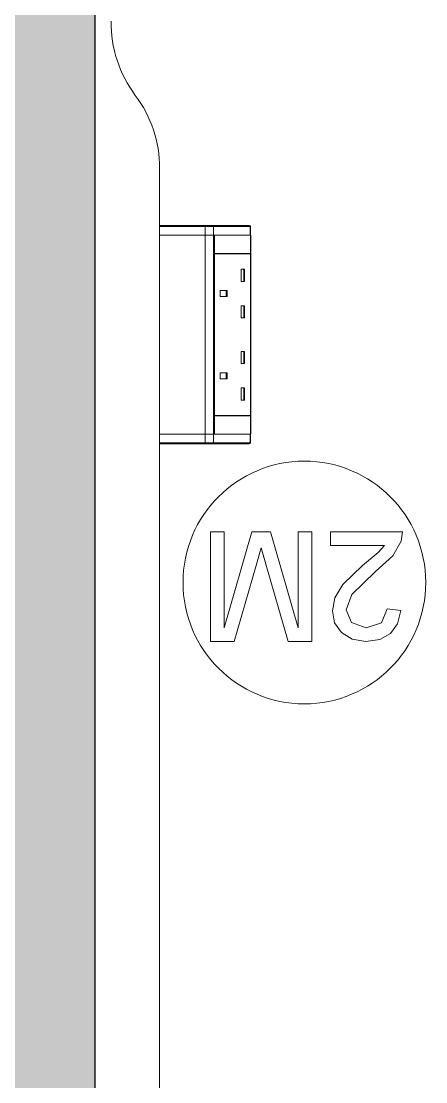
# Model space of a CAD drawing. Header units: millimetres. Extents: x 155927 to 326028, y -36033 to 97293.
# Drawn here: x 166390 to 166723, y 21182 to 22056 of the extents above; entities that cross this region are included whole.
import ezdxf

# ---------------------------------------------------------------- set-up
doc = ezdxf.new("R2010")
doc.units = ezdxf.units.MM
doc.header["$MEASUREMENT"] = 0
for name, color, linetype, lineweight in [('A-WALL', 7, 'CONTINUOUS', 9), ('A-WALL-PATT', 7, 'CONTINUOUS', 9), ('I-FURN', 8, 'CONTINUOUS', 9)]:
    doc.layers.add(name, color=color, linetype=linetype, lineweight=lineweight)

msp = doc.modelspace()

# ---------------------------------------------------------------- hatches: boundary and pattern name
at = {"layer": 'A-WALL-PATT'}
msp.add_hatch(color=256, dxfattribs=at).paths.add_polyline_path([(166450.83, 20657.61), (166450.83, 24155.61), (166328.83, 24155.61), (166328.83, 20657.61)], flags=0)

# ---------------------------------------------------------------- linework, layer by layer
at = {"layer": 'A-WALL', "lineweight": 30}
msp.add_line((166450.83, 20657.61), (166450.83, 24155.61), dxfattribs=at)
at = {"layer": 'I-FURN'}
for p, q in [((166503.83, 21935.39), (166503.83, 21887.21)), ((166503.83, 21887.21), (166503.83, 21935.39)), ((166504.83, 21888.21), (166504.82, 21888.21)), ((166541.85, 21888.21), (166504.83, 21888.21)), ((166504.83, 21888.21), (166508.82, 21888.21)), ((166508.82, 21887.21), (166508.82, 21888.21)), ((166508.82, 21888.21), (166547.39, 21888.21)), ((166547.39, 21888.21), (166541.85, 21888.21)), ((166577.67, 21888.21), (166547.39, 21888.21)), ((166577.67, 21888.21), (166547.39, 21888.21)), ((166578.3, 21887.99), (166578.33, 21887.96)), ((166503.82, 21887.21), (166503.82, 21880.21)), ((166503.82, 21880.09), (166503.82, 21716.19)), ((166503.83, 21887.21), (166541.29, 21887.21)), ((166503.83, 21887.21), (166503.83, 21880.21)), ((166503.83, 21880.21), (166541.29, 21880.21)), ((166503.83, 21716.19), (166503.83, 21880.09)), ((166541.29, 21880.09), (166503.83, 21880.09)), ((166541.29, 21887.21), (166548.21, 21887.21)), ((166541.29, 21887.21), (166541.29, 21880.21)), ((166541.29, 21880.21), (166548.21, 21880.21)), ((166541.29, 21716.19), (166541.29, 21880.09)), ((166548.21, 21880.09), (166541.29, 21880.09)), ((166549.04, 21880.15), (166546.59, 21880.15)), ((166548.21, 21887.21), (166578.49, 21887.21)), ((166548.21, 21887.21), (166548.21, 21880.21)), ((166548.21, 21880.21), (166578.49, 21880.21)), ((166548.21, 21716.19), (166548.21, 21880.09)), ((166548.21, 21880.09), (166548.84, 21880.09)), ((166548.84, 21880.09), (166548.84, 21865.15)), ((166549.04, 21865.15), (166549.04, 21880.15)), ((166549.04, 21880.15), (166578.87, 21880.15)), ((166578.49, 21887.21), (166578.67, 21887.21)), ((166578.49, 21887.21), (166578.49, 21880.21)), ((166578.49, 21880.21), (166578.67, 21880.21)), ((166578.67, 21880.21), (166578.67, 21887.21)), ((166578.67, 21880.21), (166578.67, 21887.21)), ((166578.67, 21880.21), (166578.67, 21887.21)), ((166578.67, 21716.19), (166578.67, 21880.09)), ((166578.87, 21880.15), (166578.87, 21865.15)), ((166548.84, 21864.65), (166548.84, 21731.65)), ((166578.87, 21865.15), (166549.04, 21865.15)), ((166549.04, 21731.65), (166549.04, 21864.65)), ((166578.87, 21864.65), (166549.04, 21864.65)), ((166578.49, 21865.15), (166578.49, 21864.65)), ((166578.87, 21864.65), (166578.87, 21731.65)), ((166573.84, 21852.04), (166570.98, 21852.04)), ((166570.98, 21842.04), (166570.98, 21852.04)), ((166573.1, 21842.04), (166573.1, 21852.04)), ((166573.84, 21842.04), (166573.84, 21852.04)), ((166573.84, 21842.04), (166570.98, 21842.04)), ((166559.5, 21834.54), (166553.77, 21834.54)), ((166553.77, 21829.54), (166553.77, 21834.54)), ((166559.5, 21829.54), (166553.77, 21829.54)), ((166558.77, 21829.54), (166558.77, 21834.54)), ((166559.5, 21829.54), (166559.5, 21834.54)), ((166573.84, 21822.04), (166570.98, 21822.04)), ((166570.98, 21812.04), (166570.98, 21822.04)), ((166573.1, 21812.04), (166573.1, 21822.04)), ((166573.84, 21812.04), (166573.84, 21822.04)), ((166573.84, 21812.04), (166570.98, 21812.04)), ((166573.84, 21784.26), (166570.98, 21784.26)), ((166570.98, 21774.26), (166570.98, 21784.26)), ((166573.1, 21774.26), (166573.1, 21784.26)), ((166573.84, 21774.26), (166573.84, 21784.26)), ((166553.77, 21766.76), (166553.77, 21761.76)), ((166559.5, 21766.76), (166553.77, 21766.76)), ((166558.77, 21761.76), (166558.77, 21766.76)), ((166559.5, 21761.76), (166559.5, 21766.76)), ((166573.84, 21774.26), (166570.98, 21774.26)), ((166553.77, 21761.76), (166559.5, 21761.76)), ((166573.84, 21754.26), (166570.98, 21754.26)), ((166570.98, 21744.26), (166570.98, 21754.26)), ((166573.1, 21744.26), (166573.1, 21754.26)), ((166573.84, 21744.26), (166573.84, 21754.26)), ((166573.84, 21744.26), (166570.98, 21744.26)), ((166548.84, 21731.15), (166548.84, 21716.19)), ((166578.87, 21731.65), (166549.04, 21731.65)), ((166549.04, 21716.15), (166549.04, 21731.15)), ((166549.04, 21731.15), (166578.87, 21731.15)), ((166578.49, 21731.65), (166578.49, 21731.15)), ((166578.87, 21731.15), (166578.87, 21716.15)), ((166503.82, 21716.09), (166503.82, 21709.09)), ((166503.83, 21716.19), (166541.29, 21716.19)), ((166503.83, 21709.09), (166503.83, 21716.09)), ((166541.29, 21716.09), (166503.83, 21716.09)), ((166541.29, 21716.19), (166548.21, 21716.19)), ((166541.29, 21709.09), (166541.29, 21716.09)), ((166548.21, 21716.09), (166541.29, 21716.09)), ((166548.84, 21716.19), (166548.21, 21716.19)), ((166548.21, 21709.09), (166548.21, 21716.09)), ((166578.49, 21716.09), (166548.21, 21716.09)), ((166578.87, 21716.15), (166549.04, 21716.15)), ((166578.49, 21709.09), (166578.49, 21716.09)), ((166578.67, 21716.09), (166578.49, 21716.09)), ((166578.67, 21709.09), (166578.67, 21716.09)), ((166578.67, 21709.09), (166578.67, 21716.09)), ((166578.67, 21716.09), (166578.67, 21709.09)), ((166503.83, 21709.09), (166503.83, 21025.39)), ((166503.83, 21025.39), (166503.83, 21709.09)), ((166541.29, 21709.09), (166503.83, 21709.09)), ((166508.82, 21708.09), (166504.83, 21708.09)), ((166504.83, 21708.09), (166541.85, 21708.09)), ((166508.82, 21708.09), (166508.82, 21709.09)), ((166547.39, 21708.09), (166508.82, 21708.09)), ((166548.21, 21709.09), (166541.29, 21709.09)), ((166541.85, 21708.09), (166547.39, 21708.09)), ((166547.39, 21708.09), (166577.67, 21708.09)), ((166547.39, 21708.09), (166577.67, 21708.09)), ((166578.49, 21709.09), (166548.21, 21709.09)), ((166578.34, 21708.35), (166578.31, 21708.32)), ((166578.67, 21709.09), (166578.49, 21709.09)), ((166557.14, 21635.76), (166545.84, 21635.76)), ((166545.84, 21635.76), (166545.84, 21545.35)), ((166579.86, 21635.76), (166557.14, 21556.65)), ((166557.14, 21556.65), (166557.14, 21635.76)), ((166595.18, 21635.76), (166579.86, 21635.76)), ((166617.89, 21556.65), (166595.18, 21635.76)), ((166629.19, 21635.76), (166617.89, 21635.76)), ((166617.89, 21635.76), (166617.89, 21556.65)), ((166629.19, 21545.35), (166629.19, 21635.76)), ((166704.06, 21635.76), (166644.73, 21635.76)), ((166644.73, 21635.76), (166644.73, 21624.46)), ((166702.85, 21627.97), (166704.06, 21635.76)), ((166695.98, 21615.97), (166702.85, 21627.97)), ((166583.48, 21607.97), (166587.52, 21622.38)), ((166587.52, 21622.38), (166591.25, 21609.07)), ((166644.73, 21624.46), (166689.12, 21624.46)), ((166684.02, 21618.71), (166671.02, 21607.84)), ((166689.12, 21624.46), (166684.02, 21618.71)), ((166591.25, 21609.07), (166609.74, 21545.35)), ((166681.83, 21602.87), (166695.98, 21615.97)), ((166565.29, 21545.35), (166583.48, 21607.97)), ((166671.02, 21607.84), (166654.83, 21592.35)), ((166662.32, 21584.04), (166681.83, 21602.87)), ((166654.83, 21592.35), (166648.15, 21581.27)), ((166657.44, 21571.24), (166662.32, 21584.04)), ((166648.15, 21581.27), (166646.14, 21570.56)), ((166646.14, 21570.56), (166648, 21560.7)), ((166662.05, 21560.88), (166657.44, 21571.24)), ((166691.35, 21572.19), (166686.59, 21560.78)), ((166702.65, 21570.78), (166691.35, 21572.19)), ((166699.91, 21559.84), (166702.65, 21570.78)), ((166648, 21560.7), (166653.59, 21552.59)), ((166674.06, 21556.65), (166662.05, 21560.88)), ((166686.59, 21560.78), (166674.06, 21556.65)), ((166693.99, 21551.86), (166699.91, 21559.84)), ((166653.59, 21552.59), (166662.37, 21547.16)), ((166662.37, 21547.16), (166673.82, 21545.35)), ((166685.19, 21546.98), (166693.99, 21551.86)), ((166545.84, 21545.35), (166565.29, 21545.35)), ((166609.74, 21545.35), (166629.19, 21545.35)), ((166673.82, 21545.35), (166685.19, 21546.98))]:
    msp.add_line(p, q, dxfattribs=at)
at = {"layer": 'I-FURN', "flags": 128}
for points in [[(166503.82, 21887.21), (166503.82, 21887.25), (166503.83, 21887.29), (166503.83, 21887.33), (166503.84, 21887.37), (166503.84, 21887.41), (166503.85, 21887.45), (166503.86, 21887.49), (166503.87, 21887.53), (166503.89, 21887.57), (166503.9, 21887.6), (166503.92, 21887.64), (166503.94, 21887.67), (166503.95, 21887.71), (166503.98, 21887.74), (166504, 21887.78), (166504.02, 21887.81), (166504.04, 21887.84), (166504.07, 21887.87), (166504.1, 21887.9), (166504.13, 21887.93), (166504.15, 21887.96), (166504.19, 21887.98), (166504.22, 21888.01), (166504.25, 21888.03), (166504.28, 21888.05), (166504.32, 21888.08), (166504.35, 21888.09), (166504.39, 21888.11), (166504.42, 21888.13), (166504.46, 21888.14), (166504.5, 21888.16), (166504.54, 21888.17), (166504.57, 21888.18), (166504.61, 21888.19), (166504.65, 21888.2), (166504.69, 21888.2), (166504.73, 21888.21), (166504.77, 21888.21), (166504.81, 21888.21), (166504.82, 21888.21)], [(166504.82, 21888.21), (166504.83, 21888.21), (166504.84, 21888.21), (166504.85, 21888.21), (166504.87, 21888.21), (166504.9, 21888.21), (166504.94, 21888.21), (166504.98, 21888.21), (166505.03, 21888.21), (166505.08, 21888.21), (166505.14, 21888.21), (166505.2, 21888.21), (166505.27, 21888.21), (166505.35, 21888.21), (166505.43, 21888.21), (166505.52, 21888.21), (166505.61, 21888.21), (166505.71, 21888.21), (166505.82, 21888.21), (166505.92, 21888.21), (166506.04, 21888.21), (166506.15, 21888.21), (166506.27, 21888.21), (166506.4, 21888.21), (166506.53, 21888.21), (166506.66, 21888.21), (166506.8, 21888.21), (166506.94, 21888.21), (166507.08, 21888.21), (166507.23, 21888.21), (166507.37, 21888.21), (166507.52, 21888.21), (166507.68, 21888.21), (166507.83, 21888.21), (166507.99, 21888.21), (166508.14, 21888.21), (166508.3, 21888.21), (166508.46, 21888.21), (166508.62, 21888.21), (166508.78, 21888.21), (166508.82, 21888.21)], [(166541.85, 21888.21), (166539.07, 21888.21), (166536.37, 21888.21), (166533.76, 21888.21), (166531.24, 21888.21), (166528.81, 21888.21), (166526.48, 21888.21), (166524.25, 21888.21), (166522.13, 21888.21), (166520.11, 21888.21), (166518.21, 21888.21), (166516.42, 21888.21), (166514.75, 21888.21), (166513.2, 21888.21), (166511.77, 21888.21), (166510.47, 21888.21), (166509.3, 21888.21), (166508.25, 21888.21), (166507.34, 21888.21), (166506.56, 21888.21), (166505.91, 21888.21), (166505.4, 21888.21), (166505.02, 21888.21), (166504.83, 21888.21)], [(166547.39, 21888.21), (166547.3, 21888.21), (166547.2, 21888.21), (166547.09, 21888.21), (166546.98, 21888.21), (166546.87, 21888.21), (166546.75, 21888.21), (166546.63, 21888.21), (166546.5, 21888.21), (166546.37, 21888.21), (166546.24, 21888.21), (166546.1, 21888.21), (166545.96, 21888.21), (166545.82, 21888.21), (166545.67, 21888.21), (166545.52, 21888.21), (166545.37, 21888.21), (166545.22, 21888.21), (166545.06, 21888.21), (166544.91, 21888.21), (166544.75, 21888.21), (166544.59, 21888.21), (166544.43, 21888.21), (166544.27, 21888.21), (166544.11, 21888.21), (166543.95, 21888.21), (166543.79, 21888.21), (166543.63, 21888.21), (166543.48, 21888.21), (166543.32, 21888.21), (166543.16, 21888.21), (166543.01, 21888.21), (166542.85, 21888.21), (166542.7, 21888.21), (166542.56, 21888.21), (166542.41, 21888.21), (166542.27, 21888.21), (166542.13, 21888.21), (166541.99, 21888.21), (166541.85, 21888.21)], [(166578.53, 21887.72), (166578.55, 21887.68), (166578.57, 21887.65), (166578.59, 21887.61), (166578.6, 21887.58), (166578.61, 21887.54), (166578.63, 21887.5), (166578.64, 21887.46), (166578.65, 21887.42), (166578.65, 21887.38), (166578.66, 21887.34), (166578.66, 21887.3), (166578.67, 21887.26), (166578.67, 21887.22), (166578.67, 21887.21)], [(166504.82, 21708.09), (166504.78, 21708.09), (166504.74, 21708.09), (166504.7, 21708.1), (166504.66, 21708.1), (166504.62, 21708.11), (166504.58, 21708.12), (166504.55, 21708.13), (166504.51, 21708.14), (166504.47, 21708.16), (166504.43, 21708.17), (166504.4, 21708.19), (166504.36, 21708.2), (166504.33, 21708.22), (166504.29, 21708.24), (166504.26, 21708.27), (166504.23, 21708.29), (166504.19, 21708.31), (166504.16, 21708.34), (166504.13, 21708.37), (166504.11, 21708.39), (166504.08, 21708.42), (166504.05, 21708.45), (166504.03, 21708.49), (166504, 21708.52), (166503.98, 21708.55), (166503.96, 21708.58), (166503.94, 21708.62), (166503.92, 21708.66), (166503.91, 21708.69), (166503.89, 21708.73), (166503.88, 21708.77), (166503.86, 21708.8), (166503.85, 21708.84), (166503.84, 21708.88), (166503.84, 21708.92), (166503.83, 21708.96), (166503.83, 21709), (166503.82, 21709.04), (166503.82, 21709.08), (166503.82, 21709.09)], [(166508.82, 21708.09), (166508.66, 21708.09), (166508.5, 21708.09), (166508.34, 21708.09), (166508.19, 21708.09), (166508.03, 21708.09), (166507.87, 21708.09), (166507.72, 21708.09), (166507.56, 21708.09), (166507.41, 21708.09), (166507.26, 21708.09), (166507.12, 21708.09), (166506.98, 21708.09), (166506.83, 21708.09), (166506.7, 21708.09), (166506.56, 21708.09), (166506.43, 21708.09), (166506.31, 21708.09), (166506.18, 21708.09), (166506.07, 21708.09), (166505.95, 21708.09), (166505.84, 21708.09), (166505.74, 21708.09), (166505.64, 21708.09), (166505.55, 21708.09), (166505.46, 21708.09), (166505.37, 21708.09), (166505.29, 21708.09), (166505.22, 21708.09), (166505.16, 21708.09), (166505.09, 21708.09), (166505.04, 21708.09), (166504.99, 21708.09), (166504.95, 21708.09), (166504.91, 21708.09), (166504.88, 21708.09), (166504.86, 21708.09), (166504.84, 21708.09), (166504.83, 21708.09), (166504.82, 21708.09)], [(166504.82, 21708.09), (166504.83, 21708.09), (166504.83, 21708.09)], [(166504.83, 21708.09), (166505.11, 21708.09), (166505.52, 21708.09), (166506.07, 21708.09), (166506.75, 21708.09), (166507.57, 21708.09), (166508.52, 21708.09), (166509.6, 21708.09), (166510.81, 21708.09), (166512.14, 21708.09), (166513.6, 21708.09), (166515.19, 21708.09), (166516.89, 21708.09), (166518.71, 21708.09), (166520.64, 21708.09), (166522.68, 21708.09), (166524.84, 21708.09), (166527.09, 21708.09), (166529.45, 21708.09), (166531.9, 21708.09), (166534.45, 21708.09), (166537.09, 21708.09), (166539.81, 21708.09), (166541.85, 21708.09)], [(166541.85, 21708.09), (166541.99, 21708.09), (166542.13, 21708.09), (166542.27, 21708.09), (166542.41, 21708.09), (166542.56, 21708.09), (166542.7, 21708.09), (166542.85, 21708.09), (166543.01, 21708.09), (166543.16, 21708.09), (166543.32, 21708.09), (166543.48, 21708.09), (166543.63, 21708.09), (166543.79, 21708.09), (166543.95, 21708.09), (166544.11, 21708.09), (166544.27, 21708.09), (166544.43, 21708.09), (166544.59, 21708.09), (166544.75, 21708.09), (166544.91, 21708.09), (166545.06, 21708.09), (166545.22, 21708.09), (166545.37, 21708.09), (166545.52, 21708.09), (166545.67, 21708.09), (166545.82, 21708.09), (166545.96, 21708.09), (166546.1, 21708.09), (166546.24, 21708.09), (166546.37, 21708.09), (166546.5, 21708.09), (166546.63, 21708.09), (166546.75, 21708.09), (166546.87, 21708.09), (166546.98, 21708.09), (166547.09, 21708.09), (166547.2, 21708.09), (166547.3, 21708.09), (166547.39, 21708.09)], [(166578.67, 21709.09), (166578.67, 21709.05), (166578.67, 21709.01), (166578.66, 21708.97), (166578.66, 21708.93), (166578.65, 21708.89), (166578.64, 21708.85), (166578.63, 21708.81), (166578.62, 21708.78), (166578.6, 21708.74), (166578.59, 21708.7), (166578.57, 21708.67), (166578.56, 21708.63), (166578.54, 21708.59)]]:
    msp.add_lwpolyline(points, dxfattribs=at)
at = {"layer": 'I-FURN'}
for centre, radius, start, end in [((166563.86, 22055.4), 100.03, 179.37439, 216.8699), ((166563.86, 22055.4), 100.03, 179.37439, 216.8699), ((166403.83, 21935.39), 100, 0, 36.8699), ((166403.83, 21935.39), 100, 0, 36.8699), ((166623.12, 21593.89), 100, 0, 180), ((166623.12, 21593.89), 100, 180, 0)]:
    msp.add_arc(centre, radius, start, end, dxfattribs=at)
for centre, major_axis, ratio, start_param, end_param in [((166504.83, 21887.21), (0, 1), 0.998113, 0, 1.570796), ((166541.85, 21887.21), (0, 1), 0.56467, 0, 1.570796), ((166547.39, 21887.21), (0, 1), 0.819152, 4.712389, 6.283185), ((166577.67, 21887.21), (0, 1), 0.819152, 4.712389, 6.283185), ((166504.83, 21709.09), (0, 1), 0.998113, 1.570796, 3.141593), ((166541.85, 21709.09), (0, 1), 0.56467, 1.570796, 3.141593), ((166547.39, 21709.09), (0, 1), 0.819152, 3.141593, 4.712389), ((166577.67, 21709.09), (0, -1), 0.819152, 0, 1.570796)]:
    msp.add_ellipse(centre, major_axis=major_axis, ratio=ratio, start_param=start_param, end_param=end_param, dxfattribs=at)

doc.saveas('drawing.dxf')
